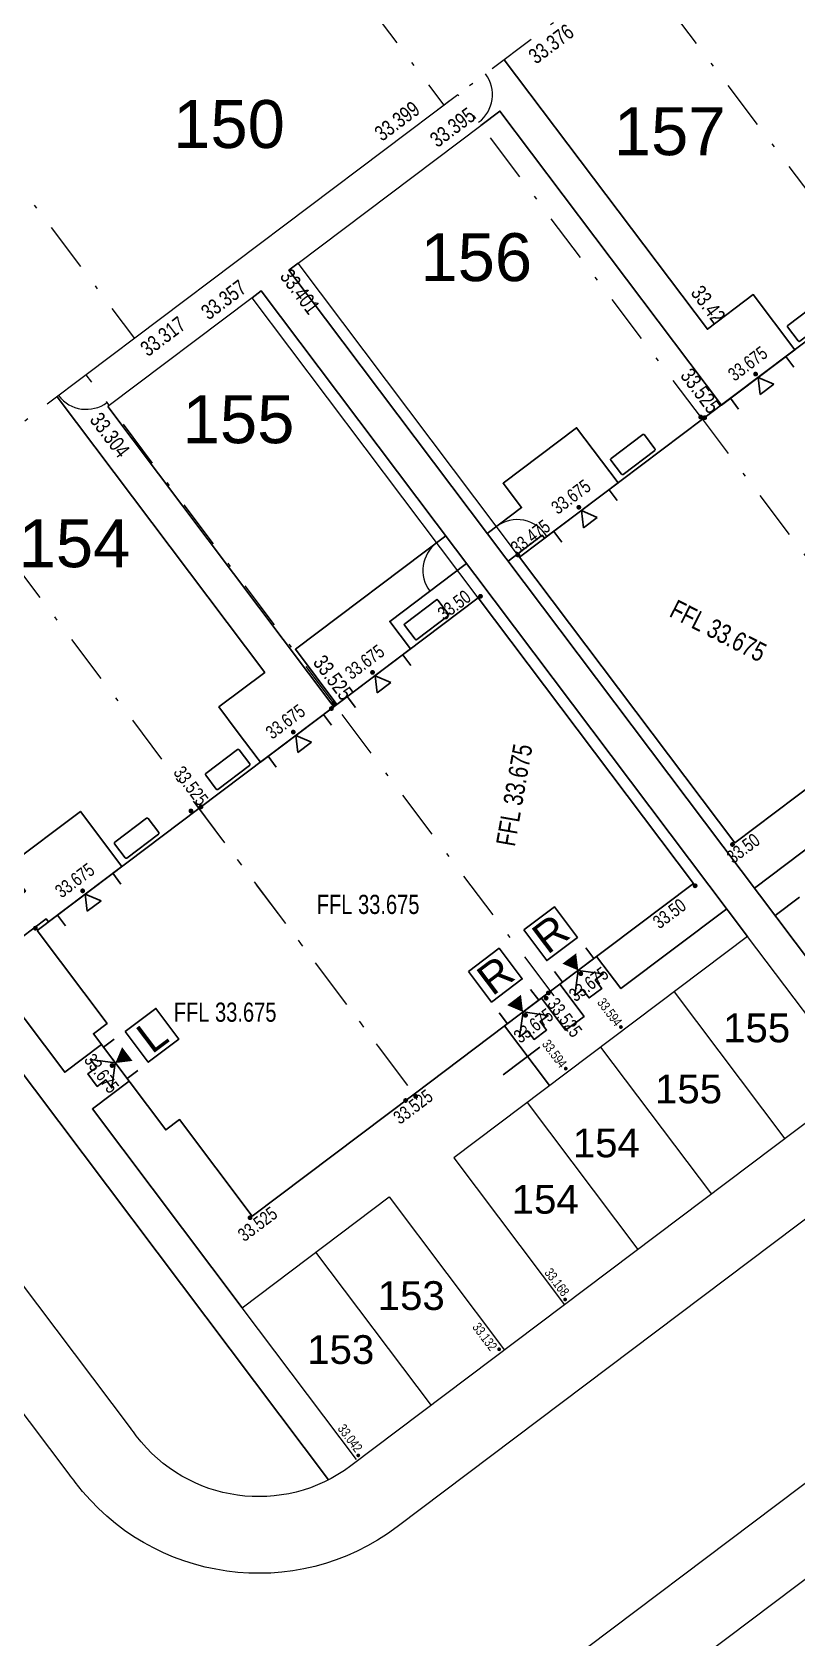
# Model space of a CAD drawing. Header units: metres. Extents: x 337936 to 338610, y 373199 to 374026.
# Drawn here: x 338264.04 to 338283.99, y 373464.28 to 373506.16 of the extents above; entities that cross this region are included whole.
import ezdxf

# ---------------------------------------------------------------- set-up
doc = ezdxf.new("R2010")
doc.units = ezdxf.units.M
doc.linetypes.add('DASHDOT', pattern=[25.4, 12.7, -6.35, 0, -6.35])
doc.linetypes.add('DASHED', pattern=[0.75, 0.5, -0.25])
for name, color, linetype in [('A-WH_HT-Access-Main', 252, 'Continuous'), ('A-WH_HT-Services-ASHP', 252, 'Continuous'), ('A-WH_HT-Wall-Party Wall Line', 252, 'Continuous'), ('A-WH_HT-Wall-Structure', 252, 'Continuous'), ('DGL-Paths', 252, 'Continuous'), ('EXTERNAL_WORKS_BACK_OF_FOOTWAY_LEVELS', 7, 'Continuous'), ('HOUSE_EXTERNAL_LEVELS', 7, 'Continuous'), ('HOUSE_SLAB_LEVEL', 7, 'Continuous'), ('PLOT_BOUNDARY_ANNOTATION', 7, 'Continuous')]:
    doc.layers.add(name, color=color, linetype=linetype)
doc.layers.add('A-WH_HT-Wall-Door Openings', color=252, linetype='Continuous', plot=False)
for name, color, linetype, lineweight in [('DGL_BT Gates', 252, 'Continuous', 9), ('DGL_BT Rear Fencing', 252, 'DASHDOT', 9), ('DGL_BT-Screen Fence', 252, 'FENCELINE2', 9), ('DGL_DRIVE', 252, 'Continuous', 9), ('DGL_Footpath', 252, 'Continuous', 9), ('DGL_Plot Parking', 252, 'Continuous', 9), ('DGL_PlotNo', 252, 'Continuous', 9), ('DGL_ROAD_KERBLINE', 252, 'Continuous', 9), ('DGL_VERGE', 252, 'DASHED', 9)]:
    doc.layers.add(name, color=color, linetype=linetype, lineweight=lineweight)
doc.layers.add('HOUSE_DOORS', color=3, linetype='Continuous', true_color=0x00ff00)
doc.styles.add('AnnotativeArial', font='arial.ttf', dxfattribs={"height": 2})
doc.styles.add('ESTROAD', font='arial.ttf', dxfattribs={"width": 0.75})
doc.styles.get("Standard").update_dxf_attribs({"font": 'arial.ttf'})
doc.linetypes.add('FENCELINE2', pattern='A,6.35,-2.54,[132,ltypeshp.shx,S=2.54,R=0,X=-2.54,Y=0],-2.54,25.4', length=36.83)

msp = doc.modelspace()

# ---------------------------------------------------------------- hatches: boundary and pattern name
at = {"layer": 'EXTERNAL_WORKS_BACK_OF_FOOTWAY_LEVELS'}
h = msp.add_hatch(color=256, dxfattribs=at)
edge = h.paths.add_edge_path(flags=17)
edge.add_ellipse((338279.399, 373480.216), major_axis=(0.0354, 0.0354), ratio=1, start_angle=45, end_angle=225, ccw=False)
edge.add_ellipse((338279.399, 373480.216), major_axis=(0.0354, 0.0354), ratio=1, start_angle=225, end_angle=405, ccw=False)
h = msp.add_hatch(color=256, dxfattribs=at)
edge = h.paths.add_edge_path(flags=17)
edge.add_ellipse((338277.959, 373479.131), major_axis=(0.0354, 0.0354), ratio=1, start_angle=45, end_angle=225, ccw=False)
edge.add_ellipse((338277.959, 373479.131), major_axis=(0.0354, 0.0354), ratio=1, start_angle=225, end_angle=405, ccw=False)
h = msp.add_hatch(color=256, dxfattribs=at)
edge = h.paths.add_edge_path(flags=17)
edge.add_ellipse((338277.944, 373473.11), major_axis=(0.0354, 0.0354), ratio=1, start_angle=45, end_angle=225, ccw=False)
edge.add_ellipse((338277.944, 373473.11), major_axis=(0.0354, 0.0354), ratio=1, start_angle=225, end_angle=405, ccw=False)
h = msp.add_hatch(color=256, dxfattribs=at)
edge = h.paths.add_edge_path(flags=17)
edge.add_ellipse((338276.221, 373471.811), major_axis=(0.0354, 0.0354), ratio=1, start_angle=45, end_angle=225, ccw=False)
edge.add_ellipse((338276.221, 373471.811), major_axis=(0.0354, 0.0354), ratio=1, start_angle=225, end_angle=405, ccw=False)
h = msp.add_hatch(color=256, dxfattribs=at)
edge = h.paths.add_edge_path(flags=17)
edge.add_ellipse((338272.548, 373469.043), major_axis=(0.0354, 0.0354), ratio=1, start_angle=45, end_angle=225, ccw=False)
edge.add_ellipse((338272.548, 373469.043), major_axis=(0.0354, 0.0354), ratio=1, start_angle=225, end_angle=405, ccw=False)
at = {"layer": 'HOUSE_DOORS'}
for points in [[(338278.286, 373481.692), (338277.872, 373481.868), (338278.231, 373482.139)], [(338276.846, 373480.609), (338276.432, 373480.785), (338276.791, 373481.056)], [(338266.212, 373479.277), (338266.388, 373479.691), (338266.659, 373479.332)]]:
    msp.add_hatch(color=256, dxfattribs=at).paths.add_polyline_path(points, flags=17)
at = {"layer": 'HOUSE_EXTERNAL_LEVELS'}
h = msp.add_hatch(color=256, dxfattribs=at)
edge = h.paths.add_edge_path(flags=17)
edge.add_ellipse((338282.911, 373497.245), major_axis=(-0.0448, 0.0448), ratio=1, start_angle=82, end_angle=262, ccw=False)
edge.add_ellipse((338282.911, 373497.245), major_axis=(-0.0448, 0.0448), ratio=1, start_angle=-98, end_angle=82, ccw=False)
h = msp.add_hatch(color=256, dxfattribs=at)
edge = h.paths.add_edge_path(flags=17)
edge.add_ellipse((338281.481, 373496.123), major_axis=(-0.0448, 0.0448), ratio=1, start_angle=82, end_angle=262, ccw=False)
edge.add_ellipse((338281.481, 373496.123), major_axis=(-0.0448, 0.0448), ratio=1, start_angle=-98, end_angle=82, ccw=False)
h = msp.add_hatch(color=256, dxfattribs=at)
edge = h.paths.add_edge_path(flags=17)
edge.add_ellipse((338281.584, 373496.109), major_axis=(-0.0448, 0.0448), ratio=1, start_angle=-98, end_angle=82, ccw=False)
edge.add_ellipse((338281.584, 373496.109), major_axis=(-0.0448, 0.0448), ratio=1, start_angle=82, end_angle=262, ccw=False)
h = msp.add_hatch(color=256, dxfattribs=at)
edge = h.paths.add_edge_path(flags=17)
edge.add_ellipse((338278.301, 373493.771), major_axis=(-0.0448, 0.0448), ratio=1, start_angle=82, end_angle=262, ccw=False)
edge.add_ellipse((338278.301, 373493.771), major_axis=(-0.0448, 0.0448), ratio=1, start_angle=-98, end_angle=82, ccw=False)
h = msp.add_hatch(color=256, dxfattribs=at)
edge = h.paths.add_edge_path(flags=17)
edge.add_ellipse((338276.709, 373492.528), major_axis=(0.0448, 0.0448), ratio=1, start_angle=82, end_angle=262, ccw=False)
edge.add_ellipse((338276.709, 373492.528), major_axis=(0.0448, 0.0448), ratio=1, start_angle=262, end_angle=442, ccw=False)
h = msp.add_hatch(color=256, dxfattribs=at)
edge = h.paths.add_edge_path(flags=17)
edge.add_ellipse((338275.735, 373491.45), major_axis=(0.0448, 0.0448), ratio=1, start_angle=82.0077, end_angle=262.0077, ccw=False)
edge.add_ellipse((338275.735, 373491.45), major_axis=(0.0448, 0.0448), ratio=1, start_angle=262.0077, end_angle=442.0077, ccw=False)
h = msp.add_hatch(color=256, dxfattribs=at)
edge = h.paths.add_edge_path(flags=17)
edge.add_ellipse((338272.92, 373489.464), major_axis=(-0.0448, 0.0448), ratio=1, start_angle=82.0077, end_angle=262.0077, ccw=False)
edge.add_ellipse((338272.92, 373489.464), major_axis=(-0.0448, 0.0448), ratio=1, start_angle=-97.9923, end_angle=82.0077, ccw=False)
h = msp.add_hatch(color=256, dxfattribs=at)
edge = h.paths.add_edge_path(flags=17)
edge.add_ellipse((338271.908, 373488.657), major_axis=(0.0448, 0.0448), ratio=1, start_angle=82.0077, end_angle=262.0077, ccw=False)
edge.add_ellipse((338271.908, 373488.657), major_axis=(0.0448, 0.0448), ratio=1, start_angle=262.0077, end_angle=442.0077, ccw=False)
h = msp.add_hatch(color=256, dxfattribs=at)
edge = h.paths.add_edge_path(flags=17)
edge.add_ellipse((338271.848, 373488.522), major_axis=(-0.0448, 0.0448), ratio=1, start_angle=-98, end_angle=82, ccw=False)
edge.add_ellipse((338271.848, 373488.522), major_axis=(-0.0448, 0.0448), ratio=1, start_angle=82, end_angle=262, ccw=False)
h = msp.add_hatch(color=256, dxfattribs=at)
edge = h.paths.add_edge_path(flags=17)
edge.add_ellipse((338270.853, 373487.908), major_axis=(0.0448, 0.0448), ratio=1, start_angle=172.0015, end_angle=352.0015, ccw=False)
edge.add_ellipse((338270.853, 373487.908), major_axis=(0.0448, 0.0448), ratio=1, start_angle=-7.9985, end_angle=172.0015, ccw=False)
h = msp.add_hatch(color=256, dxfattribs=at)
edge = h.paths.add_edge_path(flags=17)
edge.add_ellipse((338268.183, 373485.851), major_axis=(-0.0448, 0.0448), ratio=1, start_angle=82, end_angle=262, ccw=False)
edge.add_ellipse((338268.183, 373485.851), major_axis=(-0.0448, 0.0448), ratio=1, start_angle=-98, end_angle=82, ccw=False)
h = msp.add_hatch(color=256, dxfattribs=at)
edge = h.paths.add_edge_path(flags=17)
edge.add_ellipse((338268.447, 373485.959), major_axis=(-0.0448, 0.0448), ratio=1, start_angle=-98, end_angle=82, ccw=False)
edge.add_ellipse((338268.447, 373485.959), major_axis=(-0.0448, 0.0448), ratio=1, start_angle=82, end_angle=262, ccw=False)
h = msp.add_hatch(color=256, dxfattribs=at)
edge = h.paths.add_edge_path(flags=17)
edge.add_ellipse((338282.308, 373484.976), major_axis=(0.0448, 0.0448), ratio=1, start_angle=262, end_angle=442, ccw=False)
edge.add_ellipse((338282.308, 373484.976), major_axis=(0.0448, 0.0448), ratio=1, start_angle=82, end_angle=262, ccw=False)
h = msp.add_hatch(color=256, dxfattribs=at)
edge = h.paths.add_edge_path(flags=17)
edge.add_ellipse((338265.359, 373483.767), major_axis=(-0.0448, 0.0448), ratio=1, start_angle=82.0067, end_angle=262.0067, ccw=False)
edge.add_ellipse((338265.359, 373483.767), major_axis=(-0.0448, 0.0448), ratio=1, start_angle=-97.9933, end_angle=82.0067, ccw=False)
h = msp.add_hatch(color=256, dxfattribs=at)
edge = h.paths.add_edge_path(flags=17)
edge.add_ellipse((338281.334, 373483.899), major_axis=(-0.0448, 0.0448), ratio=1, start_angle=172.02, end_angle=352.02, ccw=False)
edge.add_ellipse((338281.334, 373483.899), major_axis=(-0.0448, 0.0448), ratio=1, start_angle=-7.98, end_angle=172.02, ccw=False)
h = msp.add_hatch(color=256, dxfattribs=at)
edge = h.paths.add_edge_path(flags=17)
edge.add_ellipse((338264.126, 373482.793), major_axis=(0.0448, 0.0448), ratio=1, start_angle=82.0067, end_angle=262.0067, ccw=False)
edge.add_ellipse((338264.126, 373482.793), major_axis=(0.0448, 0.0448), ratio=1, start_angle=262.0067, end_angle=442.0067, ccw=False)
h = msp.add_hatch(color=256, dxfattribs=at)
edge = h.paths.add_edge_path(flags=17)
edge.add_ellipse((338278.351, 373481.606), major_axis=(0.0448, 0.0448), ratio=1, start_angle=-7.98, end_angle=172.02, ccw=False)
edge.add_ellipse((338278.351, 373481.606), major_axis=(0.0448, 0.0448), ratio=1, start_angle=172.02, end_angle=352.02, ccw=False)
h = msp.add_hatch(color=256, dxfattribs=at)
edge = h.paths.add_edge_path(flags=17)
edge.add_ellipse((338277.507, 373481.105), major_axis=(-0.0448, 0.0448), ratio=1, start_angle=82, end_angle=262, ccw=False)
edge.add_ellipse((338277.507, 373481.105), major_axis=(-0.0448, 0.0448), ratio=1, start_angle=-98, end_angle=82, ccw=False)
h = msp.add_hatch(color=256, dxfattribs=at)
edge = h.paths.add_edge_path(flags=17)
edge.add_ellipse((338277.448, 373480.969), major_axis=(-0.0448, 0.0448), ratio=1, start_angle=171.9791, end_angle=351.9791, ccw=False)
edge.add_ellipse((338277.448, 373480.969), major_axis=(-0.0448, 0.0448), ratio=1, start_angle=-8.0209, end_angle=171.9791, ccw=False)
h = msp.add_hatch(color=256, dxfattribs=at)
edge = h.paths.add_edge_path(flags=17)
edge.add_ellipse((338276.911, 373480.522), major_axis=(-0.0448, 0.0448), ratio=1, start_angle=-98.0061, end_angle=81.9939, ccw=False)
edge.add_ellipse((338276.911, 373480.522), major_axis=(-0.0448, 0.0448), ratio=1, start_angle=81.9939, end_angle=261.9939, ccw=False)
h = msp.add_hatch(color=256, dxfattribs=at)
edge = h.paths.add_edge_path(flags=17)
edge.add_ellipse((338266.126, 373479.211), major_axis=(0.0448, 0.0448), ratio=1, start_angle=262, end_angle=442, ccw=False)
edge.add_ellipse((338266.126, 373479.211), major_axis=(0.0448, 0.0448), ratio=1, start_angle=82, end_angle=262, ccw=False)
h = msp.add_hatch(color=256, dxfattribs=at)
edge = h.paths.add_edge_path(flags=17)
edge.add_ellipse((338273.781, 373478.3), major_axis=(-0.0448, 0.0448), ratio=1, start_angle=171.9791, end_angle=351.9791, ccw=False)
edge.add_ellipse((338273.781, 373478.3), major_axis=(-0.0448, 0.0448), ratio=1, start_angle=-8.0209, end_angle=171.9791, ccw=False)
h = msp.add_hatch(color=256, dxfattribs=at)
edge = h.paths.add_edge_path(flags=17)
edge.add_ellipse((338274.046, 373478.406), major_axis=(0.0448, 0.0448), ratio=1, start_angle=262, end_angle=442, ccw=False)
edge.add_ellipse((338274.046, 373478.406), major_axis=(0.0448, 0.0448), ratio=1, start_angle=82, end_angle=262, ccw=False)
h = msp.add_hatch(color=256, dxfattribs=at)
edge = h.paths.add_edge_path(flags=17)
edge.add_ellipse((338269.725, 373475.242), major_axis=(0.0448, 0.0448), ratio=1, start_angle=262, end_angle=442, ccw=False)
edge.add_ellipse((338269.725, 373475.242), major_axis=(0.0448, 0.0448), ratio=1, start_angle=82, end_angle=262, ccw=False)

# ---------------------------------------------------------------- linework, layer by layer
at = {"layer": 'A-WH_HT-Access-Main'}
for points in [[(338278.284, 373481.692), (338278.192, 373481.041), (338278.4, 373481.197), (338278.569, 373480.974), (338278.896, 373481.22), (338278.727, 373481.444), (338278.935, 373481.601), (338278.284, 373481.692)], [(338276.846, 373480.609), (338277.497, 373480.517), (338277.289, 373480.361), (338277.458, 373480.137), (338277.131, 373479.891), (338276.963, 373480.114), (338276.755, 373479.958), (338276.846, 373480.609)], [(338266.211, 373479.279), (338265.56, 373479.37), (338265.717, 373479.162), (338265.493, 373478.994), (338265.739, 373478.667), (338265.963, 373478.836), (338266.12, 373478.628), (338266.211, 373479.279)]]:
    msp.add_lwpolyline(points, dxfattribs=at)
at = {"layer": 'A-WH_HT-Services-ASHP'}
for points in [[(338284.021, 373498.108, 0.414214), (338284.063, 373498.102), (338284.889, 373498.725, 0.414214), (338284.895, 373498.767), (338284.62, 373499.133, 0.414214), (338284.578, 373499.139), (338283.751, 373498.516, 0.414214), (338283.745, 373498.474)], [(338279.411, 373494.634, 0.414214), (338279.453, 373494.628), (338280.279, 373495.251, 0.414214), (338280.285, 373495.293), (338280.01, 373495.659, 0.414214), (338279.968, 373495.665), (338279.141, 373495.042, 0.414214), (338279.135, 373495)], [(338274.903, 373490.987, -0.414214), (338274.897, 373490.945), (338274.071, 373490.322, -0.414214), (338274.029, 373490.328), (338273.753, 373490.693, -0.414214), (338273.759, 373490.735), (338274.585, 373491.358, -0.414214), (338274.627, 373491.352)], [(338268.843, 373486.42, 0.414214), (338268.885, 373486.414), (338269.712, 373487.037, 0.414214), (338269.718, 373487.079), (338269.442, 373487.445, 0.414214), (338269.4, 373487.451), (338268.574, 373486.828, 0.414214), (338268.568, 373486.786)], [(338267.342, 373485.288, -0.414214), (338267.336, 373485.246), (338266.509, 373484.623, -0.414214), (338266.467, 373484.629), (338266.192, 373484.995, -0.414214), (338266.198, 373485.037), (338267.024, 373485.66, -0.414214), (338267.066, 373485.654)]]:
    msp.add_lwpolyline(points, format="xyb", close=True, dxfattribs=at)
at = {"layer": 'A-WH_HT-Wall-Door Openings', "linetype": 'ByBlock'}
for p, q in [((338283.7, 373497.703), (338283.912, 373497.422)), ((338282.254, 373496.614), (338282.466, 373496.332)), ((338279.09, 373494.229), (338279.302, 373493.948)), ((338277.644, 373493.14), (338277.856, 373492.858)), ((338273.707, 373489.923), (338273.92, 373489.641)), ((338272.262, 373488.834), (338272.474, 373488.552)), ((338271.641, 373488.366), (338271.853, 373488.084)), ((338270.195, 373487.276), (338270.408, 373486.995)), ((338266.146, 373484.224), (338266.359, 373483.943)), ((338264.701, 373483.135), (338264.913, 373482.854)), ((338278.48, 373482.281), (338278.692, 373482)), ((338277.663, 373481.666), (338277.875, 373481.384)), ((338277.042, 373481.198), (338277.254, 373480.916)), ((338276.226, 373480.583), (338276.438, 373480.301)), ((338265.904, 373479.687), (338266.185, 373479.899)), ((338266.519, 373478.871), (338266.8, 373479.083))]:
    msp.add_line(p, q, dxfattribs=at)
at = {"layer": 'A-WH_HT-Wall-Party Wall Line', "linetype": 'DASHDOT', "lineweight": 15, "ltscale": 0.1}
msp.add_line((338261.889, 373494.54), (338274.092, 373478.346), dxfattribs=at)
for points in [[(338281.435, 373496.185), (338287.229, 373488.496)], [(338277.655, 373481.031), (338271.861, 373488.719)], [(338268.298, 373486.034), (338274.092, 373478.345)]]:
    msp.add_lwpolyline(points, dxfattribs=at)
at = {"layer": 'A-WH_HT-Wall-Structure'}
for p, q in [((338264.17, 373482.735), (338268.389, 373485.914)), ((338269.784, 373475.286), (338274.002, 373478.465))]:
    msp.add_line(p, q, dxfattribs=at)
at = {"layer": 'A-WH_HT-Wall-Structure', "lineweight": -3}
for points in [[(338281.525, 373496.065), (338286.136, 373499.539)], [(338287.139, 373488.616), (338282.367, 373485.02), (338276.754, 373492.469), (338281.525, 373496.065)], [(338271.951, 373488.6), (338275.676, 373491.406), (338281.29, 373483.957), (338277.565, 373481.15)], [(338271.951, 373488.6), (338268.389, 373485.915)], [(338269.784, 373475.286), (338267.888, 373477.802), (338267.528, 373477.531), (338265.639, 373480.039), (338265.998, 373480.309), (338264.17, 373482.735)], [(338274.002, 373478.466), (338277.565, 373481.15)]]:
    msp.add_lwpolyline(points, dxfattribs=at)
at = {"layer": 'DGL-Paths', "ltscale": 5}
msp.add_line((338277.286, 373479.689), (338276.327, 373478.966), dxfattribs=at)
at = {"layer": 'DGL-Paths'}
for points in [[(338275.748, 373503.732), (338276.24, 373504.103), (338282.018, 373496.436), (338283.935, 373497.88), (338282.851, 373499.318), (338281.653, 373498.415), (338276.357, 373505.443)], [(338264.693, 373496.653), (338270.11, 373489.466), (338268.912, 373488.563), (338269.393, 373487.924), (338269.935, 373487.205), (338269.995, 373487.125), (338271.912, 373488.57), (338266.014, 373496.396)], [(338276.454, 373492.368), (338277.348, 373493.042), (338277.408, 373492.962), (338279.324, 373494.406), (338278.241, 373495.844), (338276.324, 373494.399), (338276.806, 373493.761), (338275.912, 373493.087)], [(338275.374, 373492.306), (338273.368, 373490.794), (338273.909, 373490.075), (338271.992, 373488.631), (338270.909, 373490.068), (338274.832, 373493.024)], [(338287.894, 373486.492), (338287.925, 373486.516), (338287.353, 373487.274), (338287.473, 373487.365), (338286.75, 373488.322), (338285.791, 373487.6), (338286.544, 373486.602), (338282.88, 373483.841)], [(338271.774, 373468.409), (338261.532, 373482), (338263.864, 373483.757), (338263.383, 373484.396), (338265.299, 373485.84), (338266.382, 373484.403), (338264.466, 373482.958), (338264.406, 373483.038), (338262.792, 373481.823), (338264.892, 373479.036), (338265.85, 373479.758), (338266.573, 373478.8), (338265.614, 373478.078), (338269.519, 373472.896)], [(338283.421, 373483.122), (338284.06, 373483.604)], [(338277.538, 373478.689), (338276.365, 373480.247), (338277.323, 373480.969), (338277.955, 373480.13), (338278.438, 373480.494), (338277.806, 373481.333), (338278.765, 373482.055), (338279.397, 373481.216), (338282.161, 373483.299)]]:
    msp.add_lwpolyline(points, dxfattribs=at)
at = {"layer": 'DGL-Paths', "flags": 128}
for points in [[(338270.976, 373500.136), (338270.737, 373499.955), (338286.31, 373479.289)], [(338269.778, 373499.233), (338270.018, 373499.414), (338282.703, 373482.58)]]:
    msp.add_lwpolyline(points, dxfattribs=at)
at = {"layer": 'DGL_BT Gates'}
for centre, start, end in [((338275.146, 373504.53), 307, 37), ((338265.452, 373497.225), 217, 307), ((338276.693, 373492.549), 30.6206, 127), ((338275.134, 373492.125), 127, 217)]:
    msp.add_arc(centre, 0.9, start, end, dxfattribs=at)
at = {"layer": 'DGL_BT Rear Fencing', "ltscale": 0.1}
for p, q in [((338268.024, 373513.222), (338274.781, 373504.255)), ((338285.487, 373512.322), (338274.507, 373504.049)), ((338256.591, 373511.607), (338266.713, 373498.175)), ((338286.136, 373499.539), (338279.756, 373508.004)), ((338265.452, 373497.225), (338256.38, 373490.389)), ((338271.951, 373488.6), (338265.452, 373497.225))]:
    msp.add_line(p, q, dxfattribs=at)
msp.add_lwpolyline([(338281.525, 373496.065), (338275.146, 373504.53)], dxfattribs=at)
at = {"layer": 'DGL_BT-Screen Fence', "ltscale": 0.03, "flags": 128}
msp.add_lwpolyline([(338275.146, 373504.53), (338265.452, 373497.225)], dxfattribs=at)
at = {"layer": 'DGL_BT-Screen Fence', "ltscale": 0.03}
for points in [[(338276.754, 373492.469), (338270.976, 373500.136), (338275.748, 373503.732)], [(338275.676, 373491.406), (338269.778, 373499.233), (338266.014, 373496.396)]]:
    msp.add_lwpolyline(points, dxfattribs=at)
at = {"layer": 'DGL_DRIVE', "flags": 128}
for points in [[(338285.591, 373478.747), (338282.703, 373482.58), (338275.036, 373476.803), (338277.924, 373472.97)], [(338280.786, 373481.136), (338283.675, 373477.303)], [(338278.869, 373479.692), (338281.758, 373475.858)], [(338276.952, 373478.247), (338279.841, 373474.414)], [(338272.502, 373468.937), (338269.519, 373472.896), (338273.352, 373475.785), (338276.361, 373471.792)], [(338271.436, 373474.341), (338274.445, 373470.347)]]:
    msp.add_lwpolyline(points, dxfattribs=at)
at = {"layer": 'DGL_Footpath', "flags": 128}
for points in [[(338266.759, 373469.554, -0.000548), (338266.604, 373469.76), (338239.88, 373505.224)], [(338316.485, 373502.027), (338272.356, 373468.773, -0.413572), (338266.759, 373469.554)], [(338322.202, 373494.44), (338279.13, 373461.983, 0.450469), (338278.66, 373456.009)]]:
    msp.add_lwpolyline(points, format="xyb", dxfattribs=at)
at = {"layer": 'DGL_ROAD_KERBLINE', "flags": 128}
for points in [[(338265.165, 373468.347, -0.000548), (338265.006, 373468.556), (338238.283, 373504.02)], [(338317.689, 373500.43), (338273.56, 373467.176, -0.413572), (338265.165, 373468.347)]]:
    msp.add_lwpolyline(points, format="xyb", dxfattribs=at)
at = {"layer": 'DGL_ROAD_KERBLINE', "elevation": 0, "flags": 128}
msp.add_lwpolyline([(338320.998, 373496.037), (338277.926, 373463.58, 0.450469), (338277.221, 373454.62)], format="xyb", dxfattribs=at)
at = {"layer": 'DGL_ROAD_KERBLINE'}
msp.add_arc((338360.843, 373540.774), 125.5, 217, 224, dxfattribs=at)
at = {"layer": 'DGL_VERGE', "flags": 128}
msp.add_lwpolyline([(338190.038, 373460.265), (338191.336, 373461.706, -0.177245), (338204.488, 373468.669, 0.150361), (338230.282, 373480.641), (338236.614, 373486.343, -0.440011), (338244.54, 373485.58), (338260.135, 373464.885, 0.030553), (338270.134, 373453.178), (338284.849, 373437.94, -0.075355), (338292.077, 373427.762, -0.418116), (338289.622, 373420.477), (338289.176, 373420.26), (338286.839, 373419.12), (338289.776, 373413.098), (338314.618, 373425.214)], format="xyb", dxfattribs=at)
at = {"layer": 'HOUSE_DOORS'}
for p, q in [((338282.976, 373497.158), (338283.39, 373496.982)), ((338282.976, 373497.158), (338283.031, 373496.711)), ((338283.031, 373496.711), (338283.39, 373496.982)), ((338278.366, 373493.684), (338278.78, 373493.508)), ((338278.366, 373493.684), (338278.421, 373493.237)), ((338278.421, 373493.237), (338278.78, 373493.508)), ((338272.985, 373489.378), (338273.399, 373489.202)), ((338272.985, 373489.378), (338273.04, 373488.931)), ((338273.04, 373488.931), (338273.399, 373489.202)), ((338270.918, 373487.821), (338271.332, 373487.645)), ((338270.918, 373487.821), (338270.973, 373487.374)), ((338270.973, 373487.374), (338271.332, 373487.645)), ((338265.424, 373483.68), (338265.838, 373483.504)), ((338265.424, 373483.68), (338265.479, 373483.233)), ((338265.479, 373483.233), (338265.838, 373483.504))]:
    msp.add_line(p, q, dxfattribs=at)
at = {"layer": 'HOUSE_EXTERNAL_LEVELS', "color": 0, "flags": 128}
for points in [[(338276.863, 373482.748), (338277.662, 373483.351), (338278.264, 373482.552), (338277.465, 373481.95), (338276.863, 373482.748)], [(338275.424, 373481.666), (338276.222, 373482.268), (338276.824, 373481.469), (338276.026, 373480.867), (338275.424, 373481.666)], [(338266.47, 373480.097), (338267.269, 373480.699), (338267.871, 373479.9), (338267.072, 373479.299), (338266.47, 373480.097)]]:
    msp.add_lwpolyline(points, dxfattribs=at)

# ---------------------------------------------------------------- texts
at = {"layer": 'DGL_Plot Parking', "char_height": 0.75, "attachment_point": 5, "style": 'AnnotativeArial'}
for s, insert in [('155', (338282.939, 373480.188)), ('155', (338281.162, 373478.595)), ('154', (338279.017, 373477.187)), ('154', (338277.423, 373475.717)), ('153', (338273.929, 373473.206)), ('153', (338272.091, 373471.798))]:
    msp.add_mtext(s, dxfattribs=dict(at, insert=insert))
at = {"layer": 'DGL_PlotNo', "char_height": 1.25, "width": 2.66537, "attachment_point": 5, "style": 'AnnotativeArial'}
for s, insert in [('150', (338269.177, 373503.757)), ('157', (338280.67, 373503.57)), ('156', (338275.625, 373500.286)), ('155', (338269.425, 373496.058)), ('154', (338265.145, 373492.823))]:
    msp.add_mtext(s, dxfattribs=dict(at, insert=insert))
at = {"layer": 'EXTERNAL_WORKS_BACK_OF_FOOTWAY_LEVELS', "linetype": 'Continuous', "style": 'ESTROAD', "width": 0.75}
for s, rotation, p in [('33.594', 307.02, (338278.766, 373480.851)), ('33.594', 306.9939, (338277.326, 373479.767)), ('33.168', 307, (338277.39, 373473.806)), ('33.132', 307, (338275.509, 373472.386)), ('33.042', 307, (338271.995, 373469.738))]:
    msp.add_text(s, height=0.25, rotation=rotation, dxfattribs=at).set_placement(p)
at = {"layer": 'HOUSE_DOORS', "color": 100, "linetype": 'Continuous', "style": 'ESTROAD', "width": 0.75}
for rotation, p in [(37, (338282.361, 373497.042)), (37, (338277.751, 373493.568)), (37.0077, (338272.37, 373489.261)), (37.0015, (338270.303, 373487.705)), (37.0067, (338264.809, 373483.564)), (37.02, (338278.213, 373480.857)), (36.9939, (338276.773, 373479.774)), (307, (338265.377, 373479.35))]:
    msp.add_text('33.675', height=0.35, rotation=rotation, dxfattribs=at).set_placement(p)
at = {"layer": 'HOUSE_EXTERNAL_LEVELS', "color": 0, "linetype": 'Continuous', "style": 'ESTROAD', "width": 0.75}
for s, rotation, p in [('33.475', 37, (338276.695, 373492.522)), ('33.50', 37.0077, (338274.787, 373490.806)), ('33.525', 307, (338267.708, 373486.85)), ('33.50', 37, (338282.326, 373484.46)), ('33.50', 37.02, (338280.402, 373482.759)), ('33.525', 307, (338277.458, 373480.807)), ('33.525', 36.9791, (338273.633, 373477.66)), ('33.525', 37, (338269.577, 373474.601))]:
    msp.add_text(s, height=0.35, rotation=rotation, dxfattribs=at).set_placement(p)
at = {"layer": 'HOUSE_EXTERNAL_LEVELS', "color": 0, "char_height": 0.8, "width": 0.8, "attachment_point": 5, "line_spacing_factor": 0.888}
for s, insert, rotation in [('\\W1.00;R', (338277.563, 373482.65), 37.02), ('\\W1.00;R', (338276.124, 373481.567), 36.9939), ('\\W1.00;L', (338267.171, 373479.999), 37)]:
    msp.add_mtext(s, dxfattribs=dict(at, insert=insert, rotation=rotation))
at = {"layer": 'HOUSE_SLAB_LEVEL', "color": 1, "linetype": 'Continuous', "true_color": 0xff0000, "style": 'ESTROAD', "width": 0.75}
for rotation, p in [(333, (338280.631, 373490.936)), (80, (338276.629, 373484.905))]:
    msp.add_text('FFL 33.675', height=0.5, rotation=rotation, dxfattribs=at).set_placement(p)
for p in [(338271.465, 373483.164), (338267.735, 373480.353)]:
    msp.add_text('FFL 33.675', height=0.5, dxfattribs=at).set_placement(p)
at = {"layer": 'PLOT_BOUNDARY_ANNOTATION', "linetype": 'Continuous', "style": 'ESTROAD', "width": 0.75}
for s, rotation, p in [('33.376', 37, (338277.185, 373505.313)), ('33.399', 37, (338273.168, 373503.299)), ('33.395', 37, (338274.613, 373503.136)), ('33.401', 307, (338270.485, 373499.788)), ('33.357', 37, (338268.645, 373498.639)), ('33.42', 307, (338281.201, 373499.36)), ('33.317', 37, (338267.061, 373497.684)), ('33.525', 307, (338280.93, 373497.2)), ('33.304', 307.2336, (338265.524, 373496.046)), ('33.525', 307.2336, (338271.349, 373489.718))]:
    msp.add_text(s, height=0.4, rotation=rotation, dxfattribs=at).set_placement(p)

doc.saveas('drawing.dxf')
